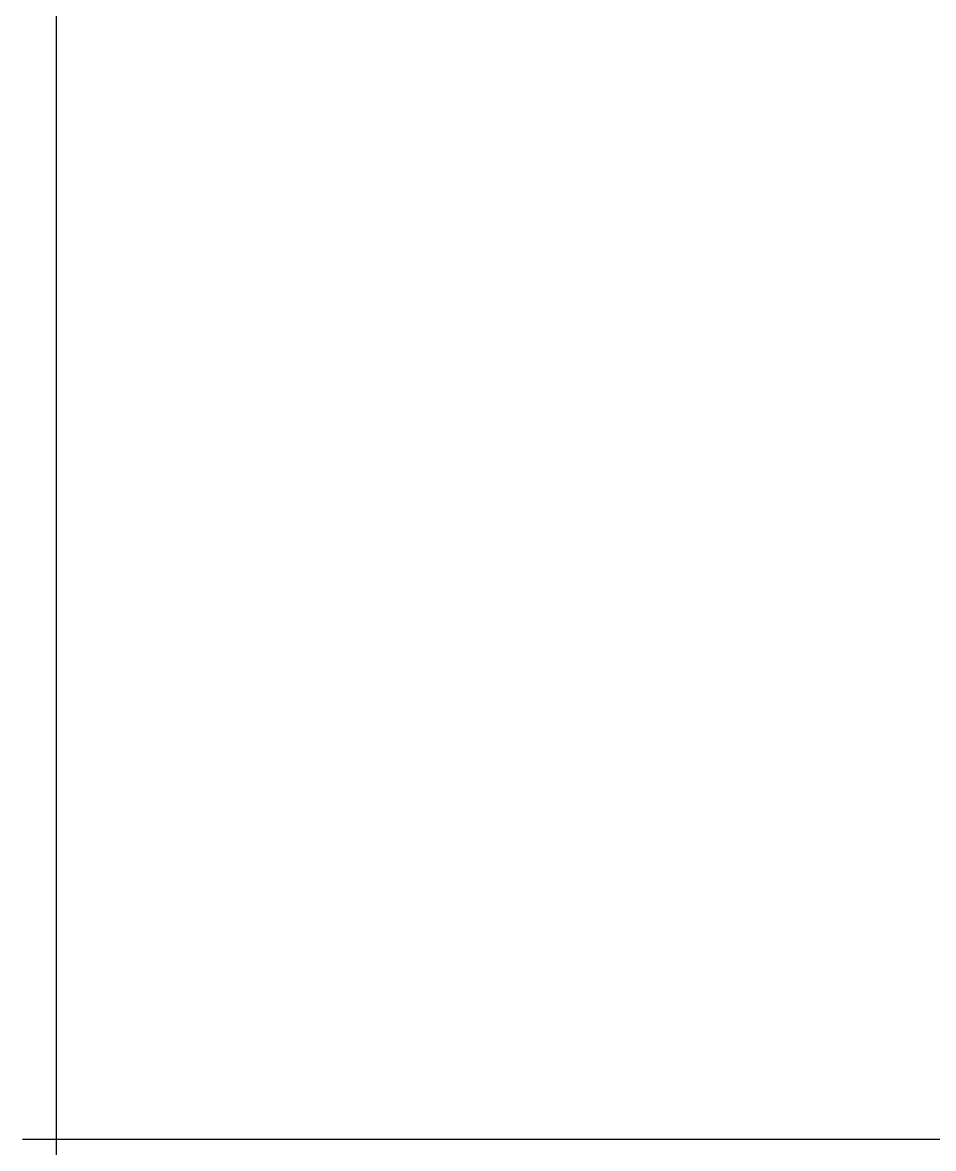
# Model space of a CAD drawing. Header units: millimetres. Extents: x -18 to 142, y -7 to 153.
# Drawn here: x -17.83 to -0.91, y 20.22 to 41.12 of the extents above; entities that cross this region are included whole.
import ezdxf

# ---------------------------------------------------------------- set-up
doc = ezdxf.new("R2010")
doc.units = ezdxf.units.MM
doc.layers.add('DICING', color=4, linetype='Continuous')
doc.layers.add('WAFER', color=1, linetype='Continuous')

msp = doc.modelspace()

# ---------------------------------------------------------------- linework, layer by layer
at = {"layer": 'DICING'}
for q in [(37.67, 20.4), (58.57, 20.4), (79.47, 20.4), (100.37, 20.4), (121.27, 20.4), (142.17, 20.4), (142.17, 20.4), (142.17, 20.4), (142.17, 20.4), (142.17, 20.4), (142.17, 20.4), (142.17, 20.4), (142.17, 20.4), (142.17, 20.4), (142.17, 20.4), (142.17, 20.4), (142.17, 20.4), (142.17, 20.4), (142.17, 20.4), (142.17, 20.4), (142.17, 20.4), (142.17, 20.4), (142.17, 20.4), (142.17, 20.4), (142.17, 20.4), (142.17, 20.4), (142.17, 20.4), (142.17, 20.4), (142.17, 20.4), (142.17, 20.4), (142.17, 20.4), (142.17, 20.4), (142.17, 20.4), (142.17, 20.4), (142.17, 20.4), (142.17, 20.4), (142.17, 20.4), (142.17, 20.4), (142.17, 20.4), (142.17, 20.4), (142.17, 20.4), (142.17, 20.4)]:
    msp.add_line((-17.83, 20.4), q, dxfattribs=at)
at = {"layer": 'WAFER'}
msp.add_lwpolyline([(-16.136, -6.725), (140.476, -6.725), (141.545, -5.656), (141.545, 150.956), (140.476, 152.025), (-16.136, 152.025), (-17.205, 150.956), (-17.205, -5.656), (-16.136, -6.725)], close=True, dxfattribs=at)

doc.saveas('drawing.dxf')
